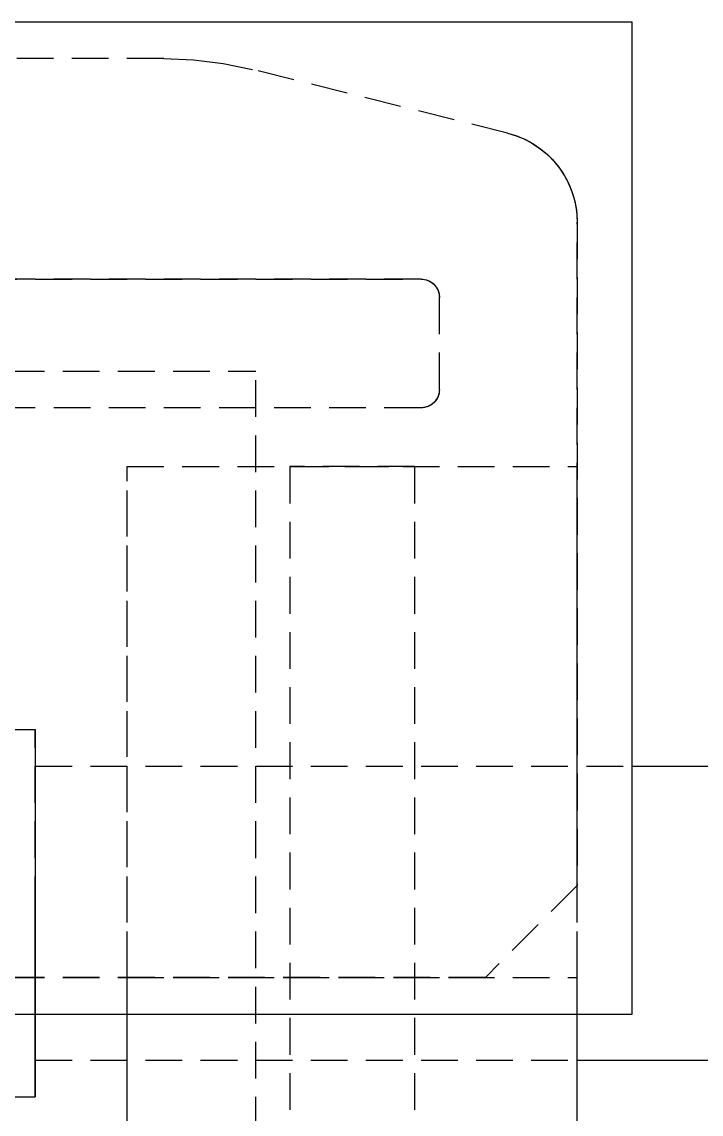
# Model space of a CAD drawing. Header units: metres. Extents: x -200 to 4040, y -1684 to 360.
# Drawn here: x 3707.3 to 3744.3, y -685.9 to -626.5 of the extents above; entities that cross this region are included whole.
import ezdxf

# ---------------------------------------------------------------- set-up
doc = ezdxf.new("R2010")
doc.units = ezdxf.units.M
doc.linetypes.add('DASHED2', pattern=[3, 2, -1])
doc.layers.add('GIZLI', color=8, linetype='DASHED2')
doc.layers.add('GORUNEN', color=7, linetype='Continuous')

msp = doc.modelspace()

# ---------------------------------------------------------------- linework, layer by layer
at = {"layer": 'GIZLI'}
for points in [[(3539.5, -626.5), (3740.5, -626.5)], [(3740.5, -680.5), (3740.5, -626.5)], [(3714.99, -628.5), (3565.01, -628.5)], [(3714.99, -628.5), (3565.01, -628.5)], [(3714.99, -628.5), (3716.618, -628.566), (3718.234, -628.765), (3719.829, -629.094)], [(3714.99, -628.5), (3716.618, -628.566), (3718.234, -628.765), (3719.829, -629.094)], [(3733.71, -632.555), (3719.829, -629.094)], [(3733.71, -632.555), (3719.829, -629.094)], [(3733.71, -632.555), (3734.163, -632.691), (3734.602, -632.87), (3735.022, -633.089), (3735.419, -633.347), (3735.79, -633.641), (3736.131, -633.969), (3736.44, -634.328), (3736.714, -634.715), (3736.949, -635.125), (3737.145, -635.557), (3737.299, -636.004), (3737.41, -636.465), (3737.478, -636.933), (3737.5, -637.406)], [(3733.71, -632.555), (3734.186, -632.699), (3734.645, -632.89), (3735.083, -633.125), (3735.495, -633.403), (3735.878, -633.72), (3736.227, -634.074), (3736.54, -634.46), (3736.813, -634.876), (3737.043, -635.317), (3737.228, -635.779), (3737.366, -636.256), (3737.456, -636.745), (3737.489, -637.075), (3737.5, -637.406)], [(3737.5, -637.406), (3737.5, -673.5)], [(3737.5, -673.5), (3737.5, -637.406)], [(3696, -640.5), (3729, -640.5)], [(3729, -640.5), (3696, -640.5)], [(3729, -640.5), (3729.098, -640.505), (3729.195, -640.519), (3729.29, -640.543), (3729.383, -640.576), (3729.471, -640.618), (3729.556, -640.669), (3729.634, -640.727), (3729.707, -640.793), (3729.773, -640.866), (3729.831, -640.944), (3729.882, -641.029), (3729.924, -641.117), (3729.957, -641.21), (3729.981, -641.305), (3729.995, -641.402), (3730, -641.5)], [(3729, -640.5), (3729.095, -640.505), (3729.19, -640.518), (3729.283, -640.541), (3729.373, -640.572), (3729.46, -640.612), (3729.542, -640.66), (3729.62, -640.715), (3729.691, -640.778), (3729.757, -640.847), (3729.816, -640.921), (3729.867, -641.002), (3729.91, -641.087), (3729.946, -641.175), (3729.972, -641.267), (3729.99, -641.361), (3729.998, -641.43), (3730, -641.5)], [(3730, -646.5), (3730, -641.5)], [(3730, -646.5), (3730, -641.5)], [(3691.5, -645.5), (3720, -645.5)], [(3691.5, -645.5), (3720, -645.5)], [(3720, -720), (3720, -645.5)], [(3720, -720), (3720, -645.5)], [(3730, -646.5), (3729.995, -646.598), (3729.981, -646.695), (3729.957, -646.79), (3729.924, -646.883), (3729.882, -646.971), (3729.831, -647.056), (3729.773, -647.134), (3729.707, -647.207), (3729.634, -647.273), (3729.556, -647.331), (3729.471, -647.382), (3729.383, -647.424), (3729.29, -647.457), (3729.195, -647.481), (3729.098, -647.495), (3729, -647.5)], [(3730, -646.5), (3729.995, -646.595), (3729.982, -646.69), (3729.959, -646.783), (3729.928, -646.873), (3729.888, -646.96), (3729.84, -647.042), (3729.785, -647.12), (3729.722, -647.191), (3729.653, -647.257), (3729.579, -647.316), (3729.498, -647.367), (3729.413, -647.41), (3729.325, -647.446), (3729.233, -647.472), (3729.139, -647.49), (3729.07, -647.498), (3729, -647.5)], [(3729, -647.5), (3696, -647.5)], [(3729, -647.5), (3696, -647.5)], [(3713, -720), (3713, -650.703)], [(3713, -650.703), (3737.5, -650.703)], [(3713, -678.5), (3713, -650.703)], [(3713, -650.703), (3737.5, -650.703)], [(3728.65, -650.703), (3721.85, -650.703)], [(3721.85, -650.703), (3725.25, -650.703)], [(3721.85, -650.703), (3721.85, -720)], [(3725.25, -650.703), (3728.65, -650.703)], [(3728.65, -650.703), (3728.65, -720)], [(3737.5, -720), (3737.5, -650.703)], [(3737.5, -678.5), (3737.5, -650.703)], [(3700, -665), (3708, -665)], [(3700, -665), (3708, -665)], [(3708, -675), (3708, -665)], [(3708, -665), (3708, -685)], [(3708, -675), (3708, -665)], [(3708, -665), (3708, -685)], [(3708, -675), (3708, -667)], [(3708, -667), (3708, -683)], [(3708, -675), (3708, -667)], [(3708, -667), (3708, -683)], [(3708, -667), (3760, -667)], [(3708, -667), (3740.5, -667)], [(3737.5, -673.5), (3732.5, -678.5)], [(3737.5, -673.5), (3732.5, -678.5)], [(3708, -685), (3708, -675)], [(3708, -683), (3708, -675)], [(3708, -685), (3708, -675)], [(3708, -683), (3708, -675)], [(3547.5, -678.5), (3732.5, -678.5)], [(3732.5, -678.5), (3547.5, -678.5)], [(3713, -680.5), (3713, -678.5)], [(3713, -678.5), (3737.5, -678.5)], [(3713, -678.5), (3737.5, -678.5)], [(3737.5, -680.5), (3737.5, -678.5)], [(3539.5, -680.5), (3740.5, -680.5)], [(3708, -683), (3760, -683)], [(3708, -683), (3737.5, -683)], [(3700, -685), (3708, -685)], [(3700, -685), (3708, -685)]]:
    msp.add_lwpolyline(points, dxfattribs=at)
at = {"layer": 'GORUNEN'}
for points in [[(3647, -626.5), (3740.5, -626.5)], [(3740.5, -680.5), (3740.5, -626.5)], [(3740.5, -667), (3760, -667)], [(3675, -680.5), (3740.5, -680.5)], [(3713, -720), (3713, -680.5)], [(3737.5, -720), (3737.5, -680.5)], [(3737.5, -683), (3760, -683)]]:
    msp.add_lwpolyline(points, dxfattribs=at)

doc.saveas('drawing.dxf')
